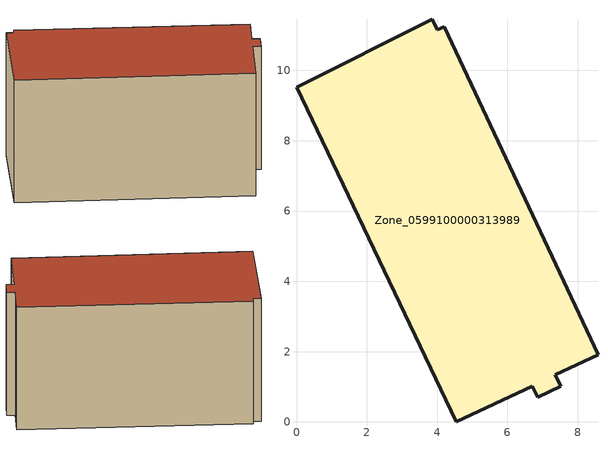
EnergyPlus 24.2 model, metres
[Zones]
Zone_0599100000313989
 floor ground (C_G): 7.37,1.34 7.52,1.01 6.86,0.7 6.71,1.02 4.55,0 0,9.52 3.86,11.46 4,11.16 4.21,11.25 8.58,1.91 z0
 wall outside (C_F): 4.55,0 6.71,1.02 6.86,0.7 7.52,1.01 7.37,1.34 8.58,1.91 4.21,11.25 4,11.16 3.86,11.46 0,9.52 4.55,0 z0:6.07
 roof outside (C_R): 8.58,1.91 4.21,11.25 4,11.16 3.86,11.46 0,9.52 4.55,0 6.71,1.02 6.86,0.7 7.52,1.01 7.37,1.34 z6.07
[BUILDING]
Pand.0599100000313989: North Axis=0; Terrain=City; Loads Convergence Tolerance Value=0.04; Temperature Convergence Tolerance Value=0.4; Solar Distribution=FullExterior; Maximum Number of Warmup Days=25; Minimum Number of Warmup Days=1
[Site:Location]
Rotterdam.The.Hague.AP_ZH_NLD Design_Conditions: Latitude=51.96; Longitude=4.45; Time Zone=1; Elevation=-4.5
[SITE:GROUNDTEMPERATURE:BUILDINGSURFACE]
18, 18, 18, 18, 18, 18, 18, 18, 18, 18, 18, 18
[MATERIAL] Thermal Absorptance=0.9; Solar Absorptance=0.7; Visible Absorptance=0.7
Name | Roughness | Thickness | Conductivity | Density | Specific Heat
G.TI.1946 | MediumSmooth | 0.15 | 1 | 540 | 1210
F.TI.1946 | Rough | 0.3 | 0.857143 | 1920 | 840
R.TI.1946 | MediumRough | 0.2 | 0.1 | 1500 | 1000
[CONSTRUCTION]
C_G: G.TI.1946
C_F: F.TI.1946
C_R: R.TI.1946
[ZONE]
Zone_0599100000313989: Type=1; Multiplier=1; Ceiling Height=Autocalculate; Volume=Autocalculate; Floor Area=autocalculate; Part of Total Floor Area=Yes
[ZONEINFILTRATION:DESIGNFLOWRATE]
Infil_Zone_0599100000313989: Zone or ZoneList or Space or SpaceList=Zone_0599100000313989; Schedule=AlwaysOn; Design Flow Rate Calculation Method=Flow/Area; Flow Rate per Floor Area=0.003; Constant Term Coefficient=1; Temperature Term Coefficient=0; Velocity Term Coefficient=0; Velocity Squared Term Coefficient=0
[HVACTEMPLATE:ZONE:IDEALLOADSAIRSYSTEM]
Zone_0599100000313989: Maximum Heating Supply Air Temperature=50; Minimum Cooling Supply Air Temperature=13; Maximum Heating Supply Air Humidity Ratio=0.0156; Minimum Cooling Supply Air Humidity Ratio=0.0077; Heating Limit=NoLimit; Cooling Limit=NoLimit; Dehumidification Control Type=ConstantSensibleHeatRatio; Cooling Sensible Heat Ratio=0.7; Dehumidification Setpoint=60; Humidification Control Type=None; Humidification Setpoint=30; Outdoor Air Method=None; Outdoor Air Flow Rate per Person=0.00944; Outdoor Air Flow Rate per Zone Floor Area=0; Outdoor Air Flow Rate per Zone=0; Demand Controlled Ventilation Type=None; Outdoor Air Economizer Type=NoEconomizer; Heat Recovery Type=None; Sensible Heat Recovery Effectiveness=0.7; Latent Heat Recovery Effectiveness=0.65
[ZONECONTROL:THERMOSTAT]
ThermostatControl_Zone_0599100000313989: Zone or ZoneList=Zone_0599100000313989; Control Type Schedule=DualSetpointControlType; Control 1=Thermostat_Zone_0599100000313989; Temperature Difference Between Cutout And Setpoint=0
[THERMOSTATSETPOINT:DUALSETPOINT]
Thermostat_Zone_0599100000313989: Heating Setpoint Temperature Schedule=HeatingSetpoint_Zone_0599100000313989; Cooling Setpoint Temperature Schedule=CoolingSetpoint_Zone_0599100000313989
[SCHEDULE:COMPACT]
HeatingSetpoint_Zone_0599100000313989: Through: 12/31, For: AllDays, Until: 24:00, 21
CoolingSetpoint_Zone_0599100000313989: Through: 12/31, For: AllDays, Until: 24:00, 24
DualSetpointControlType: Through: 12/31, For: AllDays, Until: 24:00, 4
AlwaysOn: Through: 12/31, For: AllDays, Until: 24:00, 1
